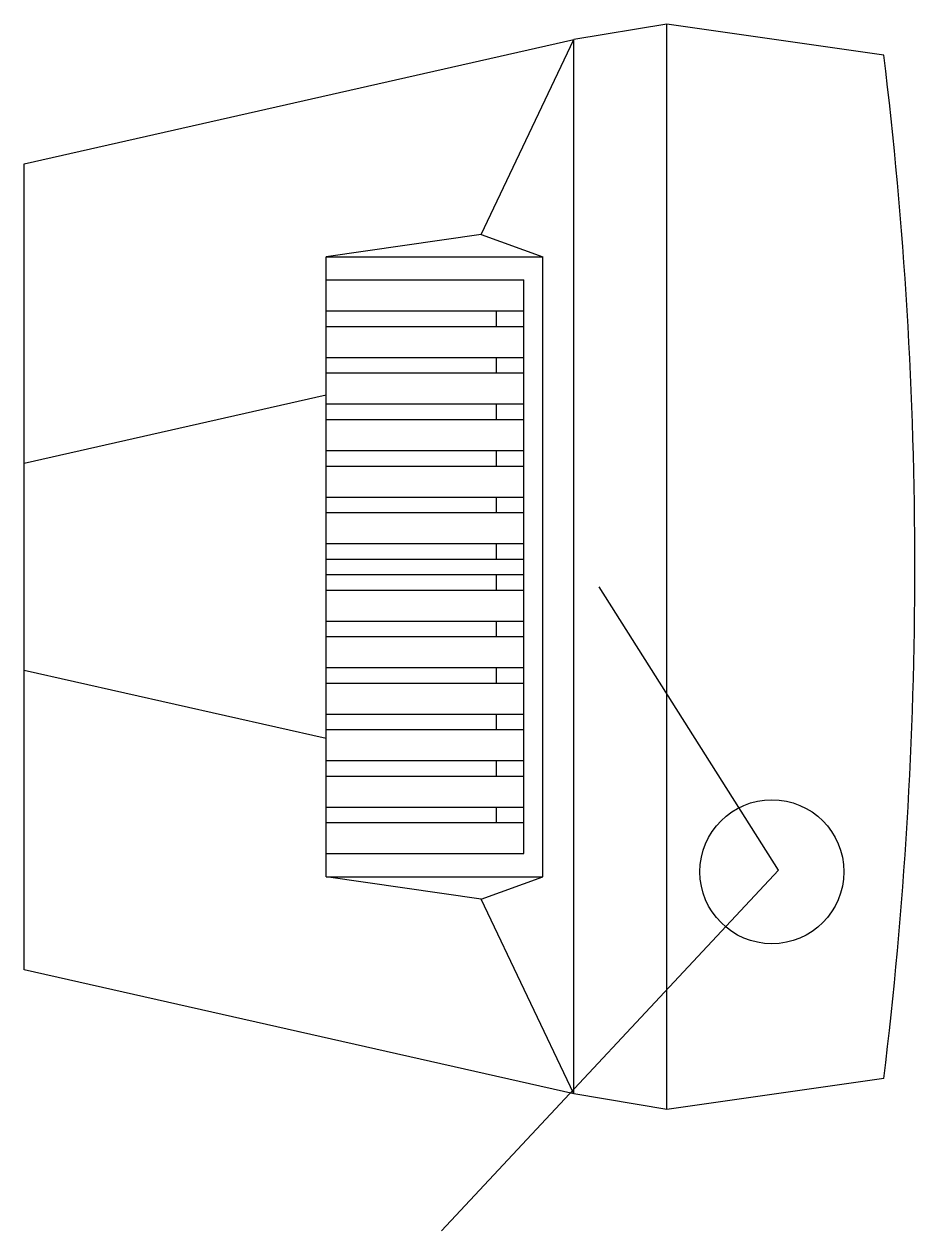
# Model space of a CAD drawing. Header units: millimetres. Extents: x 1293.333 to 1293.734, y 2718.39 to 2718.933.
import ezdxf

# ---------------------------------------------------------------- set-up
doc = ezdxf.new("R2010")
doc.units = ezdxf.units.MM
doc.header["$LTSCALE"] = 10
doc.layers.add('Equipam_audio_vídeo', color=1, linetype='Continuous')

msp = doc.modelspace()

# ---------------------------------------------------------------- linework, layer by layer
at = {"layer": 'Equipam_audio_vídeo'}
for p, q in [((1293.62243, 2718.93319), (1293.58054, 2718.92621)), ((1293.72018, 2718.91923), (1293.62243, 2718.93319)), ((1293.62243, 2718.44443), (1293.62243, 2718.93319)), ((1293.33276, 2718.87035), (1293.58054, 2718.92621)), ((1293.53864, 2718.83843), (1293.58054, 2718.92621)), ((1293.58054, 2718.92621), (1293.58054, 2718.92621)), ((1293.58054, 2718.45141), (1293.58054, 2718.92621)), ((1293.33276, 2718.50727), (1293.33276, 2718.87035)), ((1293.53864, 2718.83843), (1293.46882, 2718.82846)), ((1293.53864, 2718.83843), (1293.56657, 2718.82846)), ((1293.46882, 2718.82846), (1293.56657, 2718.82846)), ((1293.46882, 2718.54916), (1293.46882, 2718.82846)), ((1293.56657, 2718.54916), (1293.56657, 2718.82846)), ((1293.46882, 2718.81798), (1293.55798, 2718.81798)), ((1293.55798, 2718.55964), (1293.55798, 2718.81798)), ((1293.46882, 2718.80402), (1293.55798, 2718.80402)), ((1293.54563, 2718.79704), (1293.54563, 2718.80402)), ((1293.46882, 2718.79704), (1293.55798, 2718.79704)), ((1293.46882, 2718.78307), (1293.55798, 2718.78307)), ((1293.54563, 2718.77609), (1293.54563, 2718.78307)), ((1293.46882, 2718.77609), (1293.55798, 2718.77609)), ((1293.33276, 2718.73552), (1293.46882, 2718.7662)), ((1293.46882, 2718.76213), (1293.55798, 2718.76213)), ((1293.54563, 2718.75514), (1293.54563, 2718.76213)), ((1293.46882, 2718.75514), (1293.55798, 2718.75514)), ((1293.46882, 2718.75514), (1293.55798, 2718.75514)), ((1293.46882, 2718.74118), (1293.55798, 2718.74118)), ((1293.54563, 2718.7342), (1293.54563, 2718.74118)), ((1293.46882, 2718.7342), (1293.55798, 2718.7342)), ((1293.46882, 2718.72023), (1293.55798, 2718.72023)), ((1293.54563, 2718.71325), (1293.54563, 2718.72023)), ((1293.46882, 2718.71325), (1293.55798, 2718.71325)), ((1293.46882, 2718.71325), (1293.55798, 2718.71325)), ((1293.46882, 2718.71325), (1293.55798, 2718.71325)), ((1293.46882, 2718.69928), (1293.55798, 2718.69928)), ((1293.54563, 2718.6923), (1293.54563, 2718.69928)), ((1293.46882, 2718.6923), (1293.55798, 2718.6923)), ((1293.46882, 2718.6923), (1293.55798, 2718.6923)), ((1293.46882, 2718.68532), (1293.55798, 2718.68532)), ((1293.54563, 2718.67834), (1293.54563, 2718.68532)), ((1293.46882, 2718.67834), (1293.55798, 2718.67834)), ((1293.67266, 2718.55217), (1293.59186, 2718.67979)), ((1293.46882, 2718.66437), (1293.55798, 2718.66437)), ((1293.54563, 2718.65739), (1293.54563, 2718.66437)), ((1293.46882, 2718.65739), (1293.55798, 2718.65739)), ((1293.46882, 2718.64343), (1293.55798, 2718.64343)), ((1293.54563, 2718.63644), (1293.54563, 2718.64343)), ((1293.46882, 2718.61143), (1293.33276, 2718.6421)), ((1293.46882, 2718.63644), (1293.55798, 2718.63644)), ((1293.46882, 2718.62248), (1293.55798, 2718.62248)), ((1293.54563, 2718.6155), (1293.54563, 2718.62248)), ((1293.46882, 2718.6155), (1293.55798, 2718.6155)), ((1293.46882, 2718.6155), (1293.55798, 2718.6155)), ((1293.46882, 2718.60153), (1293.55798, 2718.60153)), ((1293.54563, 2718.59455), (1293.54563, 2718.60153)), ((1293.46882, 2718.59455), (1293.55798, 2718.59455)), ((1293.46882, 2718.58058), (1293.55798, 2718.58058)), ((1293.54563, 2718.5736), (1293.54563, 2718.58058)), ((1293.46882, 2718.5736), (1293.55798, 2718.5736)), ((1293.46882, 2718.5736), (1293.55798, 2718.5736)), ((1293.46882, 2718.5736), (1293.55798, 2718.5736)), ((1293.46882, 2718.55964), (1293.55798, 2718.55964)), ((1293.67266, 2718.55217), (1293.5208, 2718.38974)), ((1293.53864, 2718.53919), (1293.46882, 2718.54916)), ((1293.46882, 2718.54916), (1293.56657, 2718.54916)), ((1293.53864, 2718.53919), (1293.56657, 2718.54916)), ((1293.58054, 2718.45141), (1293.53864, 2718.53919)), ((1293.58054, 2718.45141), (1293.33276, 2718.50727)), ((1293.72018, 2718.45839), (1293.62243, 2718.44443)), ((1293.62243, 2718.44443), (1293.58054, 2718.45141)), ((1293.58054, 2718.45141), (1293.58054, 2718.45141))]:
    msp.add_line(p, q, dxfattribs=at)
msp.add_circle((1293.66973, 2718.55149), 0.03243, dxfattribs=at)
msp.add_arc((1291.82622, 2718.68881), 1.90793, 353.06354, 6.93646, dxfattribs=at)

doc.saveas('drawing.dxf')
